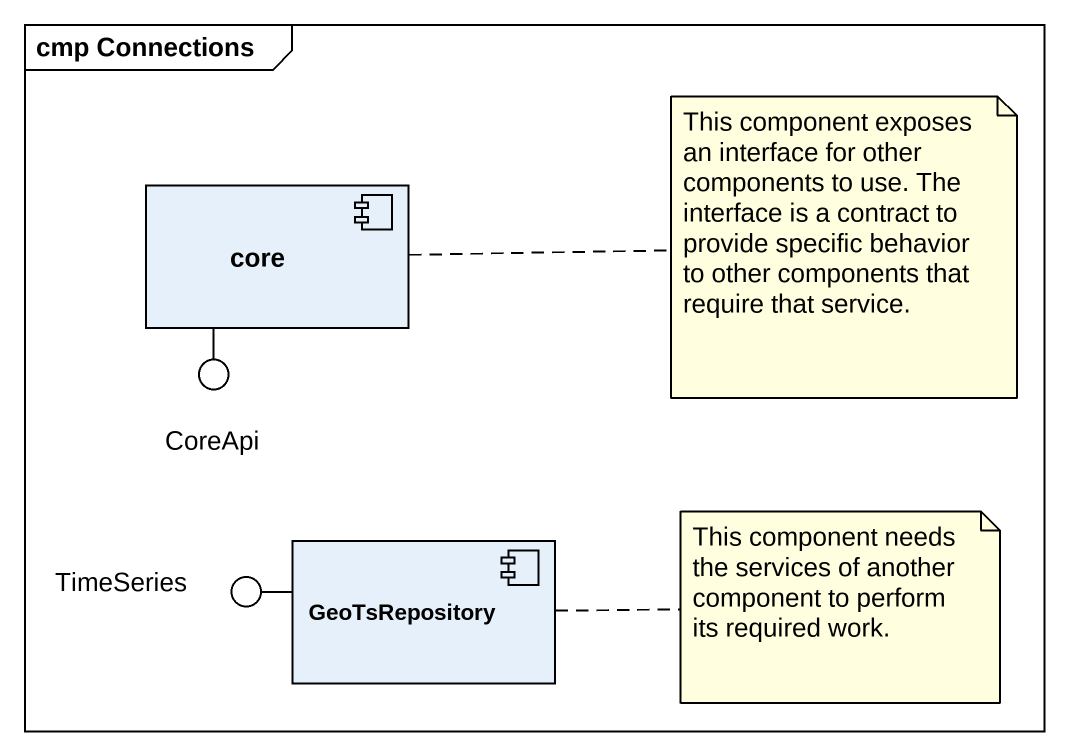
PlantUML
@startuml
mainframe cmp Connections
component core
() CoreApi
component GeoTsRepository
() TimeSeries
core -- CoreApi
GeoTsRepository -left- TimeSeries
note right of core : This component exposes an interface for other components to use. The interface is a contract to provide specific behavior to other components that require that service.
note right of GeoTsRepository : This component needs the services of another component to perform its required work.
@enduml
